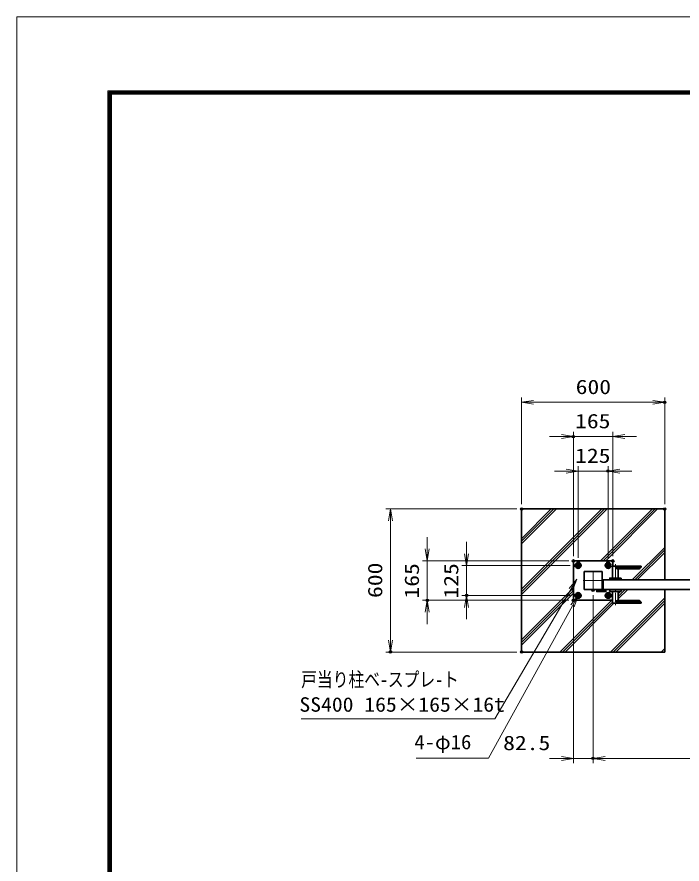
# Model space of a CAD drawing. Units: millimetres at full size. Extents: x -5940 to 5940, y -4200 to 4200.
# Drawn here: x -5940 to -3151, y 647 to 4200 of the extents above; entities that cross this region are included whole.
import ezdxf
from ezdxf.enums import TextEntityAlignment as Align

# ---------------------------------------------------------------- set-up
doc = ezdxf.new("R2010")
doc.units = ezdxf.units.MM
doc.header["$LTSCALE"] = 20
doc.header["$PDMODE"] = 32
doc.header["$PDSIZE"] = 10
for name, pattern in [('DASHED', [7.5, 6, -1.5]), ('USER1', [18, 12, -1.5, 3, -1.5]), ('USER2', [9, 6, -0.75, 1.5, -0.75])]:
    doc.linetypes.add(name, pattern=pattern)
for name, color, linetype, lineweight in [('0-0_D-TTL', 7, 'Continuous', 18), ('0-1_軸線', 200, 'USER1', 15), ('0-2_外形線', 7, 'Continuous', 35), ('0-3_寸法線', 4, 'Continuous', 18), ('0-4_0', 7, 'Continuous', 18), ('0-9_細線', 2, 'Continuous', 35), ('0-A_隠れ線', 140, 'DASHED', 18), ('0-B_ハッチング', 253, 'Continuous', 13)]:
    doc.layers.add(name, color=color, linetype=linetype, lineweight=lineweight)
doc.layers.add('0-5_Defpoints', color=7, linetype='Continuous')
doc.styles.add('ＭＳ ゴシック', font='')
doc.styles.get('ＭＳ ゴシック').set_extended_font_data('MS Gothic')

# ---------------------------------------------------------------- blocks, each defined once
blk = doc.blocks.new('U12')
at = {"layer": '0-1_軸線', "linetype": 'USER2'}
for p, q in [((-1250, 1478.6), (-1250, 1021.4)), ((-1478.6, 1250), (-1021.4, 1250))]:
    blk.add_line(p, q, dxfattribs=at)
at = {"layer": '0-2_外形線'}
blk.add_lwpolyline([(-1430, 1146.1), (-1250, 1042.2), (-1070, 1146.1), (-1070, 1353.9), (-1250, 1457.8), (-1430, 1353.9)], close=True, dxfattribs=at)
for radius in [180, 101.1]:
    blk.add_circle((-1250, 1250), radius, dxfattribs=at)
at = {"layer": '0-9_細線', "color": 4, "lineweight": 25}
blk.add_arc((-1250, 1250), 120, 260, 170, dxfattribs=at)
blk = doc.blocks.new('U13')
at = {"layer": '0-1_軸線', "linetype": 'USER2'}
for p, q in [((-1250, 1514), (-1250, 986)), ((-1514, 1250), (-986, 1250))]:
    blk.add_line(p, q, dxfattribs=at)
at = {"layer": '0-2_外形線'}
for radius in [240, 140]:
    blk.add_circle((-1250, 1250), radius, dxfattribs=at)
blk = doc.blocks.new('U14')
at = {"layer": '0-1_軸線', "linetype": 'USER2'}
for p, q in [((-1478.6, -1250), (-1021.4, -1250)), ((-1250, -1478.6), (-1250, -1021.4))]:
    blk.add_line(p, q, dxfattribs=at)
at = {"layer": '0-2_外形線'}
blk.add_lwpolyline([(-1430, -1146.1), (-1250, -1042.2), (-1070, -1146.1), (-1070, -1353.9), (-1250, -1457.8), (-1430, -1353.9)], close=True, dxfattribs=at)
for radius in [180, 101.1]:
    blk.add_circle((-1250, -1250), radius, dxfattribs=at)
at = {"layer": '0-9_細線', "color": 4, "lineweight": 25}
blk.add_arc((-1250, -1250), 120, 190, 100, dxfattribs=at)
blk = doc.blocks.new('U15')
at = {"layer": '0-1_軸線', "linetype": 'USER2'}
for p, q in [((-1514, -1250), (-986, -1250)), ((-1250, -1514), (-1250, -986))]:
    blk.add_line(p, q, dxfattribs=at)
at = {"layer": '0-2_外形線'}
for radius in [240, 140]:
    blk.add_circle((-1250, -1250), radius, dxfattribs=at)
blk = doc.blocks.new('U16')
at = {"layer": '0-1_軸線', "linetype": 'USER2'}
for p, q in [((1250, 1478.6), (1250, 1021.4)), ((1478.6, 1250), (1021.4, 1250))]:
    blk.add_line(p, q, dxfattribs=at)
at = {"layer": '0-2_外形線'}
blk.add_lwpolyline([(1430, 1146.1), (1250, 1042.2), (1070, 1146.1), (1070, 1353.9), (1250, 1457.8), (1430, 1353.9)], close=True, dxfattribs=at)
for radius in [180, 101.1]:
    blk.add_circle((1250, 1250), radius, dxfattribs=at)
at = {"layer": '0-9_細線', "color": 4, "lineweight": 25}
blk.add_arc((1250, 1250), 120, 10, 280, dxfattribs=at)
blk = doc.blocks.new('U17')
at = {"layer": '0-1_軸線', "linetype": 'USER2'}
for p, q in [((1250, 1514), (1250, 986)), ((1514, 1250), (986, 1250))]:
    blk.add_line(p, q, dxfattribs=at)
at = {"layer": '0-2_外形線'}
for radius in [240, 140]:
    blk.add_circle((1250, 1250), radius, dxfattribs=at)
blk = doc.blocks.new('U18')
at = {"layer": '0-1_軸線', "linetype": 'USER2'}
for p, q in [((1478.6, -1250), (1021.4, -1250)), ((1250, -1478.6), (1250, -1021.4))]:
    blk.add_line(p, q, dxfattribs=at)
at = {"layer": '0-2_外形線'}
blk.add_lwpolyline([(1430, -1146.1), (1250, -1042.2), (1070, -1146.1), (1070, -1353.9), (1250, -1457.8), (1430, -1353.9)], close=True, dxfattribs=at)
for radius in [180, 101.1]:
    blk.add_circle((1250, -1250), radius, dxfattribs=at)
at = {"layer": '0-9_細線', "color": 4, "lineweight": 25}
blk.add_arc((1250, -1250), 120, 80, 350, dxfattribs=at)
blk = doc.blocks.new('U19')
at = {"layer": '0-1_軸線', "linetype": 'USER2'}
for p, q in [((1514, -1250), (986, -1250)), ((1250, -1514), (1250, -986))]:
    blk.add_line(p, q, dxfattribs=at)
at = {"layer": '0-2_外形線'}
for radius in [240, 140]:
    blk.add_circle((1250, -1250), radius, dxfattribs=at)
blk = doc.blocks.new('adggdgag')
at = {"layer": '0-1_軸線'}
for p, q in [((0, 825), (0, -825)), ((825, 0), (-825, 0))]:
    blk.add_line(p, q, dxfattribs=at)
at = {"layer": '0-2_外形線'}
blk.add_lwpolyline([(1650, 1210), (1650, 1650), (-1650, 1650), (-1650, -1650), (1630, -1650)], dxfattribs=at)
for points in [[(-750, -750), (750, -750), (750, 750), (-750, 750)], [(310, -840), (690, -840), (690, -750), (310, -750)], [(310, -840), (1070, -840), (1070, -930), (310, -930)]]:
    blk.add_lwpolyline(points, close=True, dxfattribs=at)
at = {"layer": '0-9_細線'}
blk.add_lwpolyline([(770, -840), (1070, -840), (1070, -780), (770, -780)], close=True, dxfattribs=at)
at = {"layer": '0-A_隠れ線'}
for centre in [(-1250, 1250), (1250, 1250), (-1250, -1250), (1250, -1250)]:
    blk.add_circle(centre, 160, dxfattribs=at)
at = {"layer": '0-2_外形線'}
for name in ['U13', 'U12', 'U17', 'U16', 'U15', 'U14', 'U19', 'U18']:
    blk.add_blockref(name, (0, 0), dxfattribs=at)
blk = doc.blocks.new('fffafafa')
at = {"layer": '0-1_軸線'}
blk.add_line((0, -160), (0, 1155.1), dxfattribs=at)
at = {"layer": '0-2_外形線'}
for p, q in [((-240, 0), (-240, 980)), ((-220, 1000), (2140, 1000)), ((2160, 900), (0, 900)), ((240, 760), (1917.5, 760)), ((240, 760), (240, 0)), ((2160, 900), (2160, 980)), ((-474, 0), (474, 0)), ((-480, -160), (-480, -6)), ((-480, -160), (480, -160)), ((480, -160), (480, -6))]:
    blk.add_line(p, q, dxfattribs=at)
for centre, radius, start, end in [((-220, 980), 20, 90, 180), ((242.5, 1040), 280, 209.99736, 269.48969), ((1917.5, 1040), 280, 270, 330.00262), ((2140, 980), 20, 0, 90), ((-474, -6), 6, 90, 180), ((474, -6), 6, 0, 90)]:
    blk.add_arc(centre, radius, start, end, dxfattribs=at)
blk = doc.blocks.new('_Open')
at = {"layer": '0-4_0'}
blk.add_line((-20, 3.333), (0, 0), dxfattribs=at)
blk.add_lwpolyline([(-20, -3.333), (0, 0), (-20, 0)], dxfattribs=at)
blk = doc.blocks.new('S35')
at = {"layer": '0-3_寸法線'}
for points in [[(-16368215.8, 54501614.4), (-16351958.8, 54501614.4), (-16345599.7, 54512467.5), (-16345094.1, 54513330.3)], [(-16345455.9, 54512383.2), (-16345094.1, 54513330.3), (-16345743.5, 54512551.7)]]:
    blk.add_lwpolyline(points, dxfattribs=at)
at = {"layer": '0-3_寸法線', "color": 254, "style": 'ＭＳ ゴシック'}
for s, width, p in [('戸当り柱ベ-スプレ-ト', 0.8, (-16368215.8, 54503953.8)), ('SS400 165×165×16t', 1.1, (-16368359.8, 54501853.8))]:
    blk.add_text(s, height=1212, dxfattribs=dict(at, width=width)).set_placement(p, align=Align.BOTTOM_LEFT)
blk = doc.blocks.new('S36')
at = {"layer": '0-3_寸法線'}
for points in [[(-16358576.7, 54498311.6), (-16352507.1, 54498311.6), (-16345458.4, 54511098.2), (-16344975.7, 54511974)], [(-16345312.5, 54511017.8), (-16344975.7, 54511974), (-16345604.4, 54511178.7)]]:
    blk.add_lwpolyline(points, dxfattribs=at)
at = {"layer": '0-3_寸法線', "color": 254, "style": 'ＭＳ ゴシック', "width": 1.05}
blk.add_text('4-φ16', height=1212, dxfattribs=at).set_placement((-16358720.7, 54498708.5), align=Align.BOTTOM_LEFT)

msp = doc.modelspace()

# ---------------------------------------------------------------- linework, layer by layer
at = {"layer": '0-0_D-TTL'}
for points in [[(-5940, -4200), (5940, -4200), (5940, 4200), (-5940, 4200)], [(-5558.14, 3889.71), (5558.14, 3889.71), (5558.14, -3888.86), (-5558.14, -3888.86)], [(-5554.61, 3886.18), (5554.61, 3886.18), (5554.61, -3885.32), (-5554.61, -3885.32)], [(-5551.07, 3882.64), (5551.07, 3882.64), (5551.07, -3881.79), (-5551.07, -3881.79)], [(-5547.54, 3879.11), (5547.54, 3879.11), (5547.54, -3878.25), (-5547.54, -3878.25)], [(-5544, 3875.57), (5544, 3875.57), (5544, -3874.71), (-5544, -3874.71)]]:
    msp.add_lwpolyline(points, close=True, dxfattribs=at)
at = {"layer": '0-2_外形線'}
msp.add_lwpolyline([(-3223.52, 1838.72), (-3223.52, 2136.22), (-3823.52, 2136.22), (-3823.52, 1536.22), (-3223.52, 1536.22), (-3223.52, 1798.72)], dxfattribs=at)
msp.add_lwpolyline([(-3481.02, 1838.72), (-948.52, 1838.72), (-948.52, 1798.72), (-3481.02, 1798.72)], close=True, dxfattribs=at)
at = {"layer": '0-3_寸法線'}
for p, q in [((-3823.52, 2156.22), (-3823.52, 2603.61)), ((-3223.52, 2156.22), (-3223.52, 2603.61)), ((-3823.52, 2583.61), (-3223.52, 2583.61)), ((-3606.02, 1938.72), (-3606.02, 2460.2)), ((-3441.02, 1938.72), (-3441.02, 2460.2)), ((-3656.02, 2440.2), (-3706.02, 2440.2)), ((-3441.02, 2440.2), (-3606.02, 2440.2)), ((-3391.02, 2440.2), (-3341.02, 2440.2)), ((-3586.02, 1931.92), (-3586.02, 2315.2)), ((-3461.02, 1931.92), (-3461.02, 2315.2)), ((-3636.02, 2295.2), (-3686.02, 2295.2)), ((-3586.02, 2295.2), (-3461.02, 2295.2)), ((-3411.02, 2295.2), (-3361.02, 2295.2)), ((-3843.52, 2136.22), (-4393.42, 2136.22)), ((-4373.42, 2136.22), (-4373.42, 1536.22)), ((-4219.38, 1968.72), (-4219.38, 2018.72)), ((-4054.38, 1948.72), (-4054.38, 1998.72)), ((-3626.02, 1918.72), (-4239.38, 1918.72)), ((-4219.38, 1918.72), (-4219.38, 1753.72)), ((-3619.22, 1898.72), (-4074.38, 1898.72)), ((-4054.38, 1898.72), (-4054.38, 1773.72)), ((-3626.02, 1753.72), (-4239.38, 1753.72)), ((-3619.22, 1773.72), (-4074.38, 1773.72)), ((-3523.52, 1774.97), (-3523.52, 1070.27)), ((-3523.52, 1774.97), (-3523.52, 1070.27)), ((-4054.38, 1723.72), (-4054.38, 1673.72)), ((-3606.02, 1733.72), (-3606.02, 1070.27)), ((-4219.38, 1703.72), (-4219.38, 1653.72)), ((-3843.52, 1536.22), (-4393.42, 1536.22)), ((-3656.02, 1090.27), (-3706.02, 1090.27)), ((-3606.02, 1090.27), (-3523.52, 1090.27)), ((-3523.52, 1090.27), (-1023.52, 1090.27)), ((-3473.52, 1090.27), (-3423.52, 1090.27))]:
    msp.add_line(p, q, dxfattribs=at)
at = {"layer": '0-5_Defpoints'}
for p in [(-3223.52, 2583.61), (-3606.02, 2440.2), (-3461.02, 2295.2), (-3823.52, 2136.22), (-3823.52, 2136.22), (-3223.52, 2136.22), (-3606.02, 1918.72), (-3606.02, 1918.72), (-3441.02, 1918.72), (-3599.22, 1898.72), (-3586.02, 1911.92), (-3461.02, 1911.92), (-4054.38, 1773.72), (-3599.22, 1773.72), (-3523.52, 1794.97), (-4219.38, 1753.72), (-3606.02, 1753.72), (-3606.02, 1753.72), (-4373.42, 1536.22), (-3823.52, 1536.22), (-3523.52, 1090.27)]:
    msp.add_point(p, dxfattribs=at)
at = {"layer": '0-B_ハッチング'}
for p, q in [((-3823.52, 2011.66), (-3698.96, 2136.22)), ((-3823.52, 1799.53), (-3486.83, 2136.22)), ((-3823.52, 2000.79), (-3688.09, 2136.22)), ((-3823.52, 1788.65), (-3475.96, 2136.22)), ((-3823.52, 1989.91), (-3677.21, 2136.22)), ((-3823.52, 1777.78), (-3465.08, 2136.22)), ((-3492.2, 1918.72), (-3274.7, 2136.22)), ((-3481.33, 1918.72), (-3263.83, 2136.22)), ((-3470.45, 1918.72), (-3252.95, 2136.22)), ((-3360.07, 1838.72), (-3223.52, 1975.27)), ((-3349.19, 1838.72), (-3223.52, 1964.39)), ((-3338.32, 1838.72), (-3223.52, 1953.52)), ((-3823.52, 1587.4), (-3606.02, 1804.9)), ((-3823.52, 1576.52), (-3606.02, 1794.02)), ((-3823.52, 1565.65), (-3606.02, 1783.15)), ((-3418.02, 1769.89), (-3389.19, 1798.72)), ((-3418.02, 1759.02), (-3378.32, 1798.72)), ((-3418.02, 1780.77), (-3408.07, 1790.72)), ((-3406.02, 1792.77), (-3400.07, 1798.72)), ((-3662.57, 1536.22), (-3445.07, 1753.72)), ((-3651.69, 1536.22), (-3442.02, 1745.89)), ((-3450.44, 1536.22), (-3223.52, 1763.13)), ((-3439.56, 1536.22), (-3223.52, 1752.26)), ((-3428.69, 1536.22), (-3223.52, 1741.38)), ((-3640.82, 1536.22), (-3436.32, 1740.72)), ((-3238.3, 1536.22), (-3223.52, 1551)), ((-3227.43, 1536.22), (-3223.52, 1540.13))]:
    msp.add_line(p, q, dxfattribs=at)

# ---------------------------------------------------------------- block references
at = {"layer": '0-2_外形線', "xscale": 0.05, "yscale": 0.05}
for name, p in [('adggdgag', (-3523.52, 1836.22)), ('fffafafa', (-3430.02, 1846.72))]:
    msp.add_blockref(name, p, dxfattribs=at)
at = {"layer": '0-2_外形線', "xscale": -0.05, "yscale": 0.05, "rotation": 180}
msp.add_blockref('fffafafa', (-3430.02, 1790.72), dxfattribs=at)
at = {"layer": '0-3_寸法線', "xscale": 2.5, "yscale": 2.5}
for p, rotation in [((-3823.52, 2583.61), 180), ((-3441.02, 2440.2), 180), ((-3461.02, 2295.2), 180), ((-4373.42, 2136.22), 90), ((-4219.38, 1918.72), 270), ((-4054.38, 1898.72), 270), ((-4219.38, 1753.72), 90), ((-4054.38, 1773.72), 90), ((-4373.42, 1536.22), 270), ((-3523.52, 1090.27), 180), ((-3523.52, 1090.27), 180)]:
    msp.add_blockref('_Open', p, dxfattribs=dict(at, rotation=rotation))
at = {"layer": '0-3_寸法線'}
for name, p, xscale, yscale in [('_Open', (-3223.52, 2583.61), 2.5, 2.5), ('_Open', (-3606.02, 2440.2), 2.5, 2.5), ('_Open', (-3586.02, 2295.2), 2.5, 2.5), ('S35', (813662.76, -2723824.98), 0.05, 0.05), ('S36', (813662.76, -2723824.98), 0.05, 0.05), ('_Open', (-3606.02, 1090.27), 2.5, 2.5)]:
    msp.add_blockref(name, p, dxfattribs=dict(at, xscale=xscale, yscale=yscale))

# ---------------------------------------------------------------- texts
at = {"layer": '0-3_寸法線', "color": 254, "style": 'ＭＳ ゴシック', "width": 1.2}
for s, p in [('600', (-3596.72, 2599.95)), ('165', (-3599.12, 2456.54)), ('125', (-3599.12, 2311.54)), ('82.5', (-3900.84, 1106.62))]:
    msp.add_text(s, height=60.56, dxfattribs=at).set_placement(p, align=Align.BOTTOM_LEFT)
for s, p in [('600', (-4389.76, 1763.02)), ('165', (-4235.73, 1760.62)), ('125', (-4070.73, 1760.62))]:
    msp.add_text(s, height=60.56, rotation=90, dxfattribs=at).set_placement(p, align=Align.BOTTOM_LEFT)

doc.saveas('drawing.dxf')
